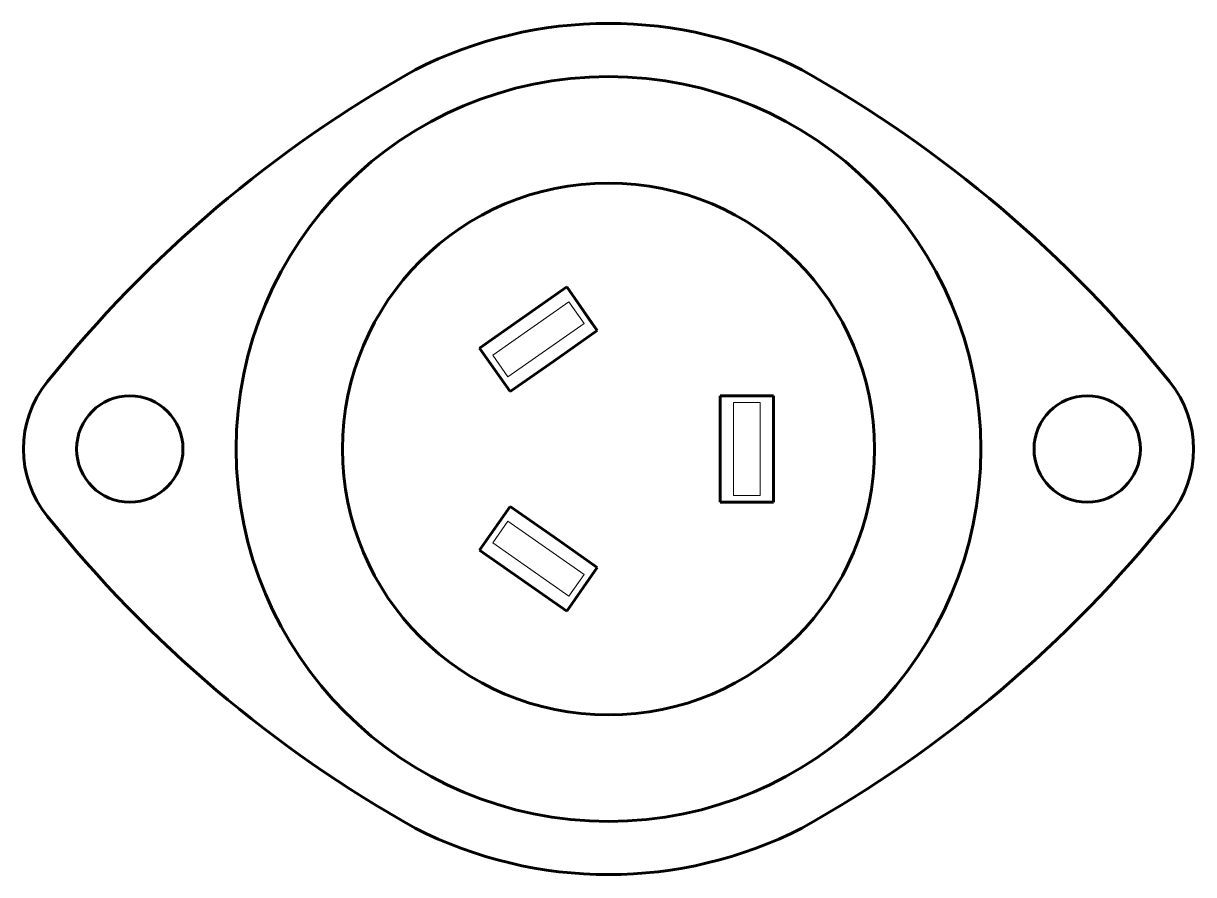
# Model space of a CAD drawing. Header units: millimetres. Extents: x -963 to 6553, y -1367 to 496.
# Drawn here: x 4876.89 to 4920.89, y 364.54 to 396.54 of the extents above; entities that cross this region are included whole.
import ezdxf

# ---------------------------------------------------------------- set-up
doc = ezdxf.new("R2010")
doc.units = ezdxf.units.MM
doc.header["$LTSCALE"] = 0.5
doc.layers.get('0').update_dxf_attribs({"lineweight": 60})
doc.layers.add('www.cadblocksfree.com', color=7, linetype='Continuous', lineweight=9)

msp = doc.modelspace()

# ---------------------------------------------------------------- linework, layer by layer
for p, q in [((4897.321, 386.632), (4894.044, 384.338)), ((4898.468, 384.994), (4897.321, 386.632)), ((4898.181, 385.403), (4897.608, 386.223)), ((4898.468, 384.994), (4898.181, 385.403)), ((4896.83, 383.847), (4898.468, 384.994)), ((4894.044, 384.338), (4895.191, 382.699)), ((4895.191, 382.699), (4896.83, 383.847)), ((4903.089, 380.541), (4903.089, 382.541)), ((4903.089, 382.541), (4905.089, 382.541)), ((4903.589, 382.541), (4904.589, 382.541)), ((4905.089, 382.541), (4905.089, 378.541)), ((4903.089, 378.541), (4903.089, 380.541)), ((4905.089, 378.541), (4903.089, 378.541)), ((4894.044, 376.744), (4895.191, 378.383)), ((4895.191, 378.383), (4896.83, 377.236)), ((4896.83, 377.236), (4898.468, 376.088)), ((4897.321, 374.45), (4894.044, 376.744)), ((4898.468, 376.088), (4897.321, 374.45))]:
    msp.add_line(p, q)
for centre, radius in [((4898.89, 380.541), 14), ((4898.89, 380.541), 10), ((4880.89, 380.541), 2), ((4916.89, 380.541), 2)]:
    msp.add_circle(centre, radius)
for centre, radius, start, end in [((4898.89, 380.541), 16, 62.9815, 117.0185), ((4914.778, 353.46), 47.379, 119.2581, 141.3128), ((4883.002, 353.46), 47.379, 38.6872, 60.7419), ((4880.89, 380.541), 4, 140.6885, 219.3115), ((4916.89, 380.541), 4, 320.6885, 39.3115), ((4914.778, 407.622), 47.379, 218.6872, 240.7419), ((4883.002, 407.622), 47.379, 299.2581, 321.3128), ((4898.89, 380.541), 16, 242.9815, 297.0185)]:
    msp.add_arc(centre, radius, start, end)
at = {"layer": 'www.cadblocksfree.com'}
for p, q in [((4897.403, 386.079), (4894.536, 384.072)), ((4897.976, 385.26), (4897.403, 386.079)), ((4897.976, 385.26), (4895.109, 383.252)), ((4895.109, 383.252), (4894.536, 384.072)), ((4903.089, 382.541), (4903.589, 382.541)), ((4903.589, 382.291), (4903.589, 378.791)), ((4903.589, 382.291), (4904.589, 382.291)), ((4904.589, 382.291), (4904.589, 378.791)), ((4903.589, 378.791), (4904.589, 378.791)), ((4895.109, 377.83), (4894.536, 377.011)), ((4897.976, 375.822), (4895.109, 377.83)), ((4897.403, 375.003), (4894.536, 377.011)), ((4897.976, 375.822), (4897.403, 375.003)), ((4898.468, 376.088), (4898.181, 375.679)), ((4898.181, 375.679), (4897.608, 374.86))]:
    msp.add_line(p, q, dxfattribs=at)

doc.saveas('drawing.dxf')
